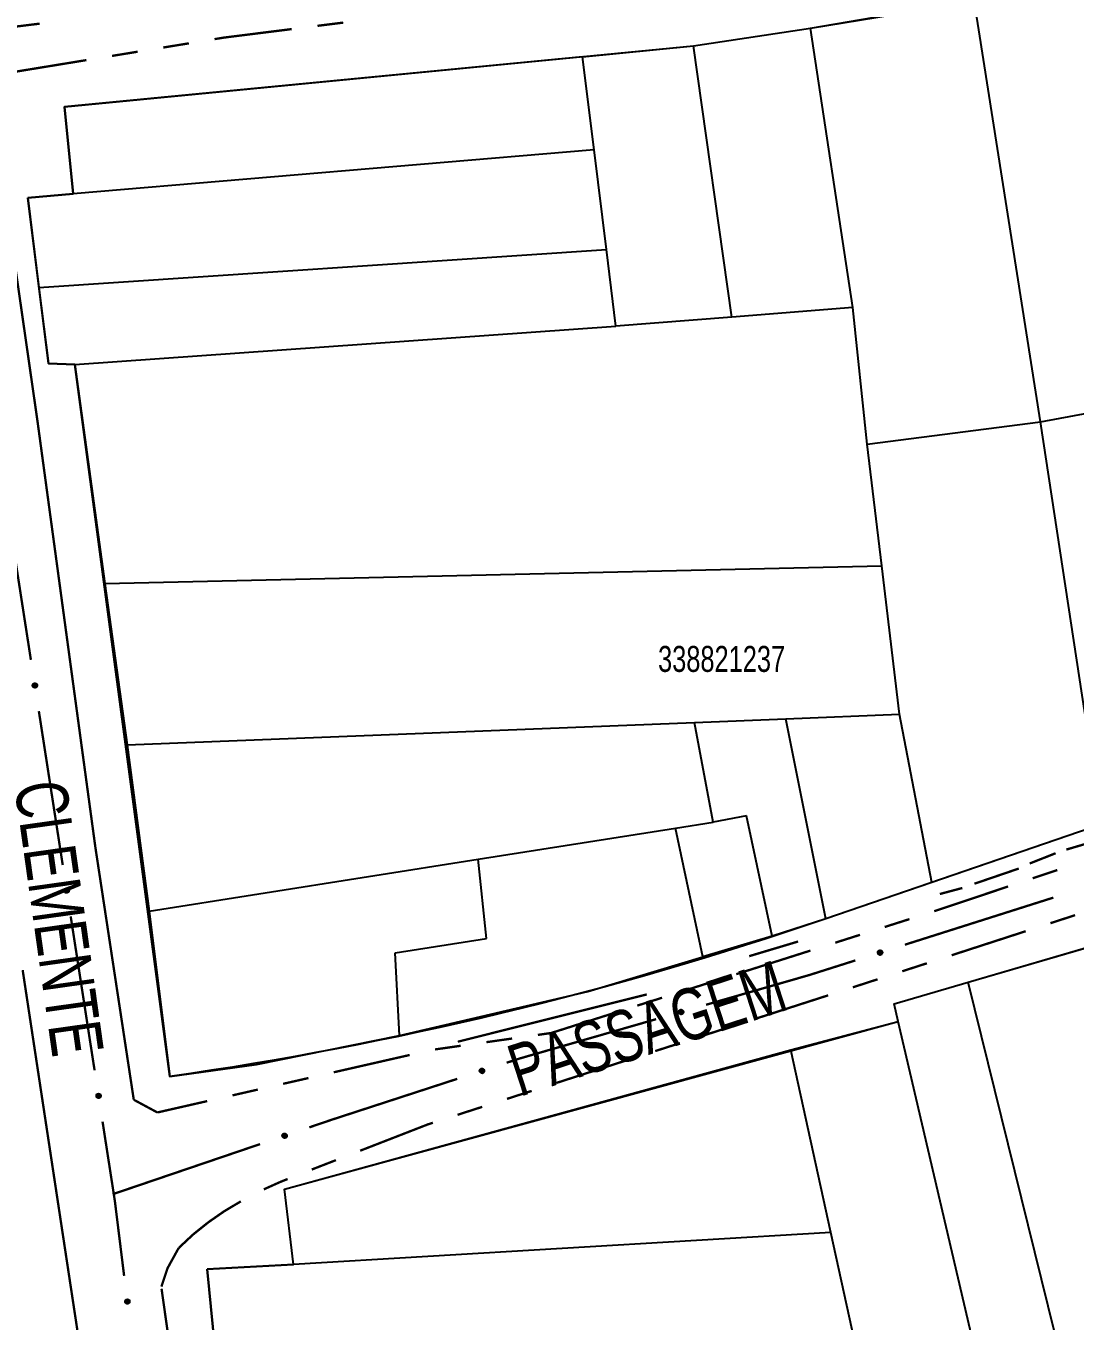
# Model space of a CAD drawing. Extents: x 203614 to 206284, y 4847494 to 4848495.
# Drawn here: x 204175.2 to 204256, y 4847738.9 to 4847838.7 of the extents above; entities that cross this region are included whole.
import ezdxf

# ---------------------------------------------------------------- set-up
doc = ezdxf.new("R2010")
doc.units = 0
doc.header["$LTSCALE"] = 1.5
doc.header["$MEASUREMENT"] = 0
doc.linetypes.add('PHANTOMX2', pattern=[5, 2.5, -0.5, 0.5, -0.5, 0.5, -0.5])
for name, color, linetype in [('CD-MALHA-LOTES', 40, 'CONTINUOUS'), ('CD_TXT_QUADRA', 7, 'CONTINUOUS'), ('HD-VALAS-DRENOS', 170, 'CONTINUOUS'), ('RU-QUADRAS', 210, 'CONTINUOUS'), ('SV-EIXO-RUA-N-PAV', 6, 'CONTINUOUS'), ('SV-EIXO-RUA-PAV', 20, 'CONTINUOUS'), ('SV-RUA-NAO-PAV-S-GUIA-C-GUIA', 7, 'PHANTOMX2'), ('SV-RUA-PAVIM-S-GUIA-C-GUIA', 7, 'CONTINUOUS'), ('SV-TXT-RUA-N-PAV-S-GUIA-C-GUIA', 7, 'CONTINUOUS'), ('SV-TXT-RUA-PAV-S-GUIA-C-GUIA', 7, 'CONTINUOUS')]:
    doc.layers.add(name, color=color, linetype=linetype)
doc.styles.add('ARIAL', font='ARIAL.TTF')

msp = doc.modelspace()

# ---------------------------------------------------------------- linework, layer by layer
at = {"layer": 'CD-MALHA-LOTES', "flags": 128}
for points in [[(204235.64, 4847838.51), (204248.23, 4847840.66)], [(204253.35, 4847808.18), (204248.23, 4847840.66)], [(204226.63, 4847837.14), (204235.64, 4847838.51)], [(204238.89, 4847816.99), (204235.64, 4847838.51)], [(204218.08, 4847836.3), (204226.63, 4847837.14)], [(204229.58, 4847816.25), (204226.63, 4847837.14)], [(204218.08, 4847836.3), (204178.17, 4847832.45)], [(204218.96, 4847829.13), (204218.08, 4847836.3)], [(204178.17, 4847832.45), (204178.84, 4847825.74)], [(204218.96, 4847829.13), (204178.84, 4847825.74)], [(204219.91, 4847821.45), (204218.96, 4847829.13)], [(204178.84, 4847825.74), (204175.35, 4847825.45)], [(204175.35, 4847825.45), (204176.19, 4847818.52)], [(204176.19, 4847818.52), (204219.91, 4847821.45)], [(204220.64, 4847815.55), (204219.91, 4847821.45)], [(204176.19, 4847818.52), (204176.93, 4847812.68)], [(204238.89, 4847816.99), (204229.58, 4847816.25)], [(204240, 4847806.47), (204238.89, 4847816.99)], [(204229.58, 4847816.25), (204220.64, 4847815.55)], [(204178.97, 4847812.6), (204220.64, 4847815.55)], [(204176.93, 4847812.68), (204178.97, 4847812.6)], [(204178.97, 4847812.6), (204181.26, 4847795.74)], [(204253.35, 4847808.18), (204258.17, 4847809.07)], [(204240, 4847806.47), (204253.35, 4847808.18)], [(204258.07, 4847777.19), (204253.35, 4847808.18)], [(204241.12, 4847797.09), (204240, 4847806.47)], [(204181.26, 4847795.74), (204241.12, 4847797.09)], [(204242.49, 4847785.66), (204241.12, 4847797.09)], [(204181.26, 4847795.74), (204183, 4847783.31)], [(204183, 4847783.31), (204226.71, 4847785.03)], [(204226.71, 4847785.03), (204233.74, 4847785.31)], [(204228.14, 4847777.35), (204226.71, 4847785.03)], [(204233.74, 4847785.31), (204242.49, 4847785.66)], [(204236.82, 4847769.9), (204233.74, 4847785.31)], [(204244.97, 4847772.7), (204242.49, 4847785.66)], [(204183, 4847783.31), (204184.68, 4847770.5)], [(204225.23, 4847776.88), (204228.14, 4847777.35)], [(204230.7, 4847777.84), (204228.14, 4847777.35)], [(204232.67, 4847768.57), (204230.7, 4847777.84)], [(204258.07, 4847777.19), (204244.97, 4847772.7)], [(204210.02, 4847774.49), (204225.23, 4847776.88)], [(204227.33, 4847766.97), (204225.23, 4847776.88)], [(204184.68, 4847770.5), (204210.02, 4847774.49)], [(204210.68, 4847768.39), (204210.02, 4847774.49)], [(204244.97, 4847772.7), (204236.82, 4847769.9)], [(204184.68, 4847770.5), (204186.28, 4847757.75)], [(204236.82, 4847769.9), (204232.67, 4847768.57)], [(204203.64, 4847767.27), (204210.68, 4847768.39)], [(204232.67, 4847768.57), (204227.33, 4847766.97)], [(204203.98, 4847760.91), (204203.64, 4847767.27)], [(204203.98, 4847760.91), (204218.47, 4847764.31), (204227.33, 4847766.97)], [(204247.79, 4847765.01), (204256.69, 4847767.62)], [(204242.09, 4847763.34), (204247.79, 4847765.01)], [(204255.48, 4847733.83), (204247.79, 4847765.01)], [(204242.38, 4847762), (204242.09, 4847763.34)], [(204234.13, 4847759.8), (204242.38, 4847762)], [(204249.32, 4847732.34), (204242.38, 4847762)], [(204186.28, 4847757.75), (204192.96, 4847758.67), (204203.98, 4847760.91)], [(204195.11, 4847749.08), (204234.13, 4847759.8)], [(204237.21, 4847745.73), (204234.13, 4847759.8)], [(204195.81, 4847743.28), (204195.11, 4847749.08)], [(204237.21, 4847745.73), (204195.81, 4847743.28)], [(204239.25, 4847736.36), (204237.21, 4847745.73)], [(204195.81, 4847743.28), (204189.16, 4847742.9)], [(204189.16, 4847742.9), (204190.03, 4847734.03)]]:
    msp.add_lwpolyline(points, dxfattribs=at)
at = {"layer": 'HD-VALAS-DRENOS', "const_width": 0.18, "flags": 128}
for points in [[(204257.77, 4847775.95), (204255.34, 4847775.23)], [(204254.52, 4847774.95), (204252.52, 4847774.16)], [(204251.68, 4847773.77), (204248.26, 4847772.6)], [(204247.33, 4847772.27), (204245.6, 4847771.81)], [(204234.68, 4847768.15), (204230.91, 4847767.02)], [(204223.02, 4847764.07), (204208.46, 4847760.43)]]:
    msp.add_lwpolyline(points, dxfattribs=at)
at = {"layer": 'RU-QUADRAS', "color": 6, "linetype": 'Continuous'}
msp.add_lwpolyline([(204175.35, 4847825.45), (204178.84, 4847825.74), (204178.17, 4847832.45), (204226.63, 4847837.14), (204235.64, 4847838.51), (204258.27, 4847842.23), (204258.01, 4847843.66), (204293.08, 4847848.15), (204292.6, 4847850.87), (204298.67, 4847851.53), (204301.62, 4847832.16), (204303.82, 4847832.47), (204302.51, 4847842.34), (204301.73, 4847842.22), (204300.45, 4847850.55), (204318.1, 4847853.19), (204323.84, 4847804.4), (204258.07, 4847777.19), (204236.82, 4847769.9, -0.047367339), (204186.28, 4847757.75), (204178.97, 4847812.6), (204176.93, 4847812.68)], format="xyb", close=True, dxfattribs=at)
msp.add_lwpolyline([(204189.16, 4847742.9), (204195.81, 4847743.28), (204195.11, 4847749.08), (204242.38, 4847762), (204242.09, 4847763.34), (204268.04, 4847770.96), (204275.25, 4847747.7), (204283.22, 4847710.37), (204247.93, 4847695.44), (204205.06, 4847689.36), (204201.77, 4847703.46), (204196.45, 4847702.52), (204194.32, 4847716.94), (204195.22, 4847717.14), (204193.2, 4847734.18), (204190.03, 4847734.03)], close=True, dxfattribs=at)
at = {"layer": 'SV-EIXO-RUA-N-PAV', "const_width": 0.18, "flags": 128}
for points in [[(204167.85, 4847837.82), (204176.24614, 4847838.856608)], [(204242.902229, 4847767.902114), (204254.340585, 4847771.530339)], [(204235.55, 4847765.57), (204239.089444, 4847766.692705)], [(204227.587224, 4847763.27552), (204235.274448, 4847765.4906)], [(204235.274448, 4847765.4906), (204235.55, 4847765.57)], [(204213.27, 4847759.15), (204223.743612, 4847762.16798)], [(204212.223866, 4847758.809214), (204213.174689, 4847759.118952)], [(204213.174689, 4847759.118952), (204213.27, 4847759.15)], [(204198.75, 4847754.42), (204208.420578, 4847757.570264)], [(204197.018145, 4847753.831088), (204197.964904, 4847754.15303)], [(204197.964904, 4847754.15303), (204198.75, 4847754.42)], [(204181.87, 4847748.68), (204193.231109, 4847752.543316)]]:
    msp.add_lwpolyline(points, dxfattribs=at)
at = {"layer": 'SV-EIXO-RUA-N-PAV', "flags": 128}
for points in [[(204240.825598, 4847767.358896), (204240.847489, 4847767.402631), (204240.875246, 4847767.435744), (204240.906346, 4847767.456698), (204240.938657, 4847767.468048), (204240.97302, 4847767.475937), (204241.00942, 4847767.476247), (204241.049896, 4847767.467642), (204241.093923, 4847767.445991), (204241.125974, 4847767.415326), (204241.148149, 4847767.385935), (204241.161924, 4847767.352925), (204241.169028, 4847767.319415), (204241.1681, 4847767.281594), (204241.15898, 4847767.240661), (204241.136137, 4847767.196917), (204241.108701, 4847767.164641), (204241.078088, 4847767.145163), (204241.044814, 4847767.131524), (204241.009635, 4847767.123891), (204240.973903, 4847767.123792), (204240.932706, 4847767.13305), (204240.889829, 4847767.156168), (204240.857325, 4847767.183164), (204240.837423, 4847767.213496), (204240.824733, 4847767.246556), (204240.816401, 4847767.280926), (204240.814566, 4847767.317503), (204240.825598, 4847767.358896)], [(204225.496875, 4847762.787744), (204225.519922, 4847762.830881), (204225.548551, 4847762.863244), (204225.580197, 4847762.883363), (204225.612798, 4847762.893849), (204225.647359, 4847762.900821), (204225.683754, 4847762.900163), (204225.723987, 4847762.890484), (204225.767423, 4847762.867669), (204225.798647, 4847762.836163), (204225.820032, 4847762.806192), (204225.832924, 4847762.772827), (204225.839134, 4847762.73914), (204225.8372, 4847762.701357), (204225.826994, 4847762.660681), (204225.802995, 4847762.61756), (204225.77471, 4847762.586025), (204225.743589, 4847762.567369), (204225.709965, 4847762.55462), (204225.674596, 4847762.547926), (204225.638873, 4847762.548778), (204225.597937, 4847762.559128), (204225.55569, 4847762.583379), (204225.523916, 4847762.61123), (204225.504828, 4847762.642081), (204225.493022, 4847762.675467), (204225.485608, 4847762.710046), (204225.484747, 4847762.746659), (204225.496875, 4847762.787744)], [(204210.151512, 4847758.249903), (204210.173063, 4847758.293807), (204210.200562, 4847758.327134), (204210.231499, 4847758.348329), (204210.263721, 4847758.359929), (204210.298021, 4847758.368085), (204210.334418, 4847758.368677), (204210.374959, 4847758.360387), (204210.419153, 4847758.339077), (204210.451442, 4847758.308662), (204210.473843, 4847758.279444), (204210.487874, 4847758.246542), (204210.495238, 4847758.213088), (204210.494604, 4847758.175261), (204210.485801, 4847758.134258), (204210.463298, 4847758.090338), (204210.436114, 4847758.05785), (204210.405652, 4847758.038136), (204210.372485, 4847758.024239), (204210.337367, 4847758.016333), (204210.301636, 4847758.015957), (204210.260368, 4847758.024895), (204210.217314, 4847758.04768), (204210.184602, 4847758.074423), (204210.164465, 4847758.104599), (204210.151519, 4847758.13756), (204210.142921, 4847758.171864), (204210.140802, 4847758.208426), (204210.151512, 4847758.249903)], [(204194.953156, 4847753.245164), (204194.974141, 4847753.289342), (204195.00121, 4847753.32302), (204195.031871, 4847753.344611), (204195.063941, 4847753.356625), (204195.098134, 4847753.365221), (204195.13452, 4847753.366281), (204195.175164, 4847753.358513), (204195.219629, 4847753.337774), (204195.252306, 4847753.307777), (204195.275081, 4847753.278849), (204195.289534, 4847753.24613), (204195.297328, 4847753.212774), (204195.29718, 4847753.174942), (204195.288906, 4847753.133829), (204195.26697, 4847753.089623), (204195.240205, 4847753.056788), (204195.21, 4847753.036684), (204195.177015, 4847753.022362), (204195.142001, 4847753.014004), (204195.106278, 4847753.013169), (204195.064899, 4847753.021575), (204195.021555, 4847753.043804), (204194.988501, 4847753.070124), (204194.967977, 4847753.100039), (204194.954609, 4847753.132831), (204194.94557, 4847753.167022), (204194.942981, 4847753.203553), (204194.953156, 4847753.245164)]]:
    msp.add_lwpolyline(points, close=True, dxfattribs=at)
for points in [[(204240.814566, 4847767.317503), (204241.093923, 4847767.445991)], [(204240.816401, 4847767.280926), (204241.125974, 4847767.415326)], [(204240.820035, 4847767.30051), (204241.105446, 4847767.429693)], [(204240.821427, 4847767.336739), (204241.069119, 4847767.453958)], [(204240.823846, 4847767.265931), (204241.131781, 4847767.400826)], [(204240.824733, 4847767.246556), (204241.148149, 4847767.385935)], [(204240.825598, 4847767.358896), (204241.049896, 4847767.467642)], [(204240.833685, 4847767.2304), (204241.15415, 4847767.366408)], [(204240.837423, 4847767.213496), (204241.161924, 4847767.352925)], [(204240.83849, 4847767.382234), (204241.022736, 4847767.469307)], [(204240.847489, 4847767.402631), (204241.00942, 4847767.476247)], [(204240.850915, 4847767.198646), (204241.162751, 4847767.33478)], [(204240.857325, 4847767.183164), (204241.169028, 4847767.319415)], [(204240.86323, 4847767.421575), (204240.98308, 4847767.472475)], [(204240.875246, 4847767.435744), (204240.97302, 4847767.475937)], [(204240.875949, 4847767.169367), (204241.164373, 4847767.298074)], [(204240.889829, 4847767.156168), (204241.1681, 4847767.281594)], [(204240.914465, 4847767.147228), (204241.160793, 4847767.259719)], [(204240.932706, 4847767.13305), (204241.15898, 4847767.240661)], [(204240.957834, 4847767.132354), (204241.140304, 4847767.216)], [(204240.973903, 4847767.123792), (204241.136137, 4847767.196917)], [(204240.995714, 4847767.12576), (204241.116451, 4847767.178372)], [(204241.009635, 4847767.123891), (204241.108701, 4847767.164641)], [(204225.484747, 4847762.746659), (204225.767423, 4847762.867669)], [(204225.485608, 4847762.710046), (204225.798647, 4847762.836163)], [(204225.489762, 4847762.729526), (204225.778508, 4847762.85107)], [(204225.492117, 4847762.765706), (204225.742839, 4847762.876293)], [(204225.492651, 4847762.694858), (204225.804065, 4847762.821513)], [(204225.493022, 4847762.675467), (204225.820032, 4847762.806192)], [(204225.496875, 4847762.787744), (204225.723987, 4847762.890484)], [(204225.501541, 4847762.659079), (204225.825511, 4847762.786512)], [(204225.504828, 4847762.642081), (204225.832924, 4847762.772827)], [(204225.510384, 4847762.810731), (204225.696881, 4847762.892871)], [(204225.51792, 4847762.626877), (204225.833268, 4847762.754666)], [(204225.519922, 4847762.830881), (204225.683754, 4847762.900163)], [(204225.523916, 4847762.61123), (204225.839134, 4847762.73914)], [(204225.536162, 4847762.8494), (204225.657323, 4847762.897093)], [(204225.542166, 4847762.596943), (204225.833913, 4847762.717931)], [(204225.548551, 4847762.863244), (204225.647359, 4847762.900821)], [(204225.55569, 4847762.583379), (204225.8372, 4847762.701357)], [(204225.58008, 4847762.573786), (204225.829313, 4847762.679684)], [(204225.597937, 4847762.559128), (204225.826994, 4847762.660681)], [(204225.623038, 4847762.557764), (204225.807668, 4847762.636526)], [(204225.638873, 4847762.548778), (204225.802995, 4847762.61756)], [(204225.660729, 4847762.550164), (204225.782823, 4847762.599546)], [(204225.674596, 4847762.547926), (204225.77471, 4847762.586025)], [(204210.140802, 4847758.208426), (204210.419153, 4847758.339077)], [(204210.142921, 4847758.171864), (204210.451442, 4847758.308662)], [(204210.146402, 4847758.191476), (204210.430802, 4847758.322869)], [(204210.147513, 4847758.227715), (204210.394288, 4847758.346852)], [(204210.150481, 4847758.156927), (204210.45736, 4847758.294208)], [(204210.151512, 4847758.249903), (204210.374959, 4847758.360387)], [(204210.151519, 4847758.13756), (204210.473843, 4847758.279444)], [(204210.160595, 4847758.121474), (204210.479996, 4847758.259964)], [(204210.164222, 4847758.273341), (204210.347787, 4847758.361841)], [(204210.164465, 4847758.104599), (204210.487874, 4847758.246542)], [(204210.173063, 4847758.293807), (204210.334418, 4847758.368677)], [(204210.178071, 4847758.089855), (204210.488842, 4847758.228403)], [(204210.184602, 4847758.074423), (204210.495238, 4847758.213088)], [(204210.188657, 4847758.312873), (204210.308108, 4847758.364701)], [(204210.200562, 4847758.327134), (204210.298021, 4847758.368085)], [(204210.203332, 4847758.060771), (204210.490749, 4847758.191712)], [(204210.217314, 4847758.04768), (204210.494604, 4847758.175261)], [(204210.242018, 4847758.038931), (204210.487466, 4847758.15333)], [(204210.260368, 4847758.024895), (204210.485801, 4847758.134258)], [(204210.285501, 4847758.024394), (204210.467317, 4847758.109454)], [(204210.301636, 4847758.015957), (204210.463298, 4847758.090338)], [(204210.323431, 4847758.018094), (204210.443757, 4847758.071642)], [(204210.337367, 4847758.016333), (204210.436114, 4847758.05785)], [(204194.942981, 4847753.203553), (204195.219629, 4847753.337774)], [(204194.94557, 4847753.167022), (204195.252306, 4847753.307777)], [(204194.948799, 4847753.186676), (204195.231485, 4847753.321717)], [(204194.949444, 4847753.222927), (204195.194666, 4847753.345228)], [(204194.953156, 4847753.245164), (204195.175164, 4847753.358513)], [(204194.953322, 4847753.152183), (204195.25841, 4847753.2934)], [(204194.954609, 4847753.132831), (204195.275081, 4847753.278849)], [(204194.963892, 4847753.116863), (204195.281484, 4847753.25945)], [(204194.965565, 4847753.268764), (204195.147976, 4847753.359618)], [(204194.967977, 4847753.100039), (204195.289534, 4847753.24613)], [(204194.974141, 4847753.289342), (204195.13452, 4847753.366281)], [(204194.981773, 4847753.085471), (204195.290736, 4847753.228006)], [(204194.988501, 4847753.070124), (204195.297328, 4847753.212774)], [(204194.989489, 4847753.308607), (204195.108263, 4847753.361967)], [(204195.00121, 4847753.32302), (204195.098134, 4847753.365221)], [(204195.007405, 4847753.056714), (204195.293114, 4847753.191342)], [(204195.021555, 4847753.043804), (204195.29718, 4847753.174942)], [(204195.046369, 4847753.035374), (204195.290325, 4847753.152921)], [(204195.064899, 4847753.021575), (204195.288906, 4847753.133829)], [(204195.090036, 4847753.021398), (204195.270742, 4847753.108789)], [(204195.106278, 4847753.013169), (204195.26697, 4847753.089623)], [(204195.128044, 4847753.015586), (204195.247671, 4847753.070677)], [(204195.142001, 4847753.014004), (204195.240205, 4847753.056788)]]:
    msp.add_lwpolyline(points, dxfattribs=at)
at = {"layer": 'SV-EIXO-RUA-PAV', "const_width": 0.18, "flags": 128}
for points in [[(204173.733485, 4847801.706921), (204175.573666, 4847789.848855)], [(204176.187059, 4847785.896166), (204178.02724, 4847774.0381)], [(204178.640633, 4847770.085411), (204180.480814, 4847758.227345)], [(204181.094208, 4847754.274656), (204182.014298, 4847748.345623)], [(204182.014298, 4847748.345623), (204182.04, 4847748.18)], [(204182.04, 4847748.18), (204182.756947, 4847742.391839)]]:
    msp.add_lwpolyline(points, dxfattribs=at)
at = {"layer": 'SV-EIXO-RUA-PAV', "flags": 128}
for points in [[(204175.967108, 4847788.031372), (204176.006991, 4847788.003063), (204176.035479, 4847787.970578), (204176.051442, 4847787.936644), (204176.057728, 4847787.90298), (204176.060281, 4847787.867816), (204176.055033, 4847787.831795), (204176.040352, 4847787.793106), (204176.012235, 4847787.752899), (204175.977039, 4847787.725902), (204175.944608, 4847787.708473), (204175.909882, 4847787.699896), (204175.87568, 4847787.697989), (204175.838444, 4847787.704678), (204175.799382, 4847787.719938), (204175.759636, 4847787.749189), (204175.731925, 4847787.781229), (204175.717347, 4847787.814456), (204175.708946, 4847787.849422), (204175.70677, 4847787.885353), (204175.712126, 4847787.920682), (204175.727562, 4847787.959984), (204175.756952, 4847787.99883), (204175.788592, 4847788.026834), (204175.821606, 4847788.041874), (204175.856216, 4847788.04937), (204175.891455, 4847788.052359), (204175.927883, 4847788.048591), (204175.967108, 4847788.031372)], [(204178.420682, 4847772.220617), (204178.460565, 4847772.192308), (204178.489053, 4847772.159823), (204178.505016, 4847772.125889), (204178.511303, 4847772.092225), (204178.513855, 4847772.057061), (204178.508607, 4847772.02104), (204178.493926, 4847771.982351), (204178.465809, 4847771.942144), (204178.430613, 4847771.915147), (204178.398182, 4847771.897718), (204178.363456, 4847771.889141), (204178.329254, 4847771.887234), (204178.292018, 4847771.893923), (204178.252956, 4847771.909183), (204178.21321, 4847771.938434), (204178.185499, 4847771.970474), (204178.170922, 4847772.003701), (204178.16252, 4847772.038667), (204178.160345, 4847772.074598), (204178.1657, 4847772.109927), (204178.181136, 4847772.149229), (204178.210527, 4847772.188075), (204178.242167, 4847772.216079), (204178.275181, 4847772.231119), (204178.30979, 4847772.238615), (204178.345029, 4847772.241604), (204178.381458, 4847772.237836), (204178.420682, 4847772.220617)], [(204180.874256, 4847756.409862), (204180.914139, 4847756.381553), (204180.942628, 4847756.349068), (204180.95859, 4847756.315134), (204180.964877, 4847756.28147), (204180.967429, 4847756.246306), (204180.962181, 4847756.210285), (204180.9475, 4847756.171596), (204180.919383, 4847756.131389), (204180.884187, 4847756.104392), (204180.851756, 4847756.086963), (204180.817031, 4847756.078386), (204180.782829, 4847756.076479), (204180.745592, 4847756.083168), (204180.70653, 4847756.098428), (204180.666785, 4847756.127679), (204180.639074, 4847756.159719), (204180.624496, 4847756.192946), (204180.616095, 4847756.227912), (204180.613919, 4847756.263843), (204180.619274, 4847756.299172), (204180.63471, 4847756.338474), (204180.664101, 4847756.37732), (204180.695741, 4847756.405324), (204180.728755, 4847756.420364), (204180.763365, 4847756.42786), (204180.798603, 4847756.430849), (204180.835032, 4847756.427081), (204180.874256, 4847756.409862)], [(204183.094381, 4847740.563129), (204183.133376, 4847740.533609), (204183.160853, 4847740.500263), (204183.175766, 4847740.465856), (204183.181015, 4847740.432014), (204183.182487, 4847740.396788), (204183.176135, 4847740.360945), (204183.160272, 4847740.322726), (204183.130934, 4847740.283401), (204183.094925, 4847740.257498), (204183.061974, 4847740.241073), (204183.027002, 4847740.233567), (204182.992757, 4847740.232711), (204182.955744, 4847740.240541), (204182.917169, 4847740.256994), (204182.87834, 4847740.287452), (204182.851627, 4847740.320327), (204182.838076, 4847740.353987), (204182.830753, 4847740.389194), (204182.829682, 4847740.425175), (204182.83612, 4847740.460323), (204182.852755, 4847740.499132), (204182.883325, 4847740.537057), (204182.915811, 4847740.564076), (204182.949271, 4847740.578095), (204182.984095, 4847740.584524), (204183.019408, 4847740.58643), (204183.055704, 4847740.581544), (204183.094381, 4847740.563129)]]:
    msp.add_lwpolyline(points, close=True, dxfattribs=at)
for points in [[(204175.712126, 4847787.920682), (204175.759636, 4847787.749189)], [(204175.72304, 4847787.935256), (204175.777861, 4847787.742159)], [(204175.727562, 4847787.959984), (204175.799382, 4847787.719938)], [(204175.744358, 4847787.975847), (204175.817941, 4847787.715238)], [(204175.756952, 4847787.99883), (204175.838444, 4847787.704678)], [(204175.772115, 4847788.010534), (204175.8553, 4847787.705846)], [(204175.788592, 4847788.026834), (204175.87568, 4847787.697989)], [(204175.804872, 4847788.030806), (204175.891823, 4847787.701848)], [(204175.821606, 4847788.041874), (204175.909882, 4847787.699896)], [(204175.838883, 4847788.042989), (204175.924393, 4847787.705521)], [(204175.856216, 4847788.04937), (204175.944608, 4847787.708473)], [(204175.875499, 4847788.04729), (204175.961822, 4847787.722377)], [(204175.891455, 4847788.052359), (204175.977039, 4847787.725902)], [(204175.910255, 4847788.045779), (204175.994369, 4847787.743998)], [(204175.927883, 4847788.048591), (204176.012235, 4847787.752899)], [(204175.945848, 4847788.038875), (204176.023894, 4847787.776197)], [(204175.967108, 4847788.031372), (204176.040352, 4847787.793106)], [(204175.988206, 4847788.01507), (204176.046142, 4847787.819694)], [(204176.006991, 4847788.003063), (204176.055033, 4847787.831795)], [(204176.023311, 4847787.984615), (204176.055324, 4847787.858402)], [(204176.035479, 4847787.970578), (204176.060281, 4847787.867816)], [(204175.70677, 4847787.885353), (204175.731925, 4847787.781229)], [(204175.710742, 4847787.898826), (204175.744313, 4847787.771474)], [(204178.160345, 4847772.074598), (204178.185499, 4847771.970474)], [(204178.164316, 4847772.088071), (204178.197888, 4847771.960719)], [(204178.1657, 4847772.109927), (204178.21321, 4847771.938434)], [(204178.176614, 4847772.124501), (204178.231435, 4847771.931404)], [(204178.181136, 4847772.149229), (204178.252956, 4847771.909183)], [(204178.197932, 4847772.165092), (204178.271515, 4847771.904483)], [(204178.210527, 4847772.188075), (204178.292018, 4847771.893923)], [(204178.22569, 4847772.199779), (204178.308874, 4847771.895091)], [(204178.242167, 4847772.216079), (204178.329254, 4847771.887234)], [(204178.258446, 4847772.220051), (204178.345397, 4847771.891093)], [(204178.275181, 4847772.231119), (204178.363456, 4847771.889141)], [(204178.292458, 4847772.232234), (204178.377968, 4847771.894766)], [(204178.30979, 4847772.238615), (204178.398182, 4847771.897718)], [(204178.329073, 4847772.236535), (204178.415397, 4847771.911622)], [(204178.345029, 4847772.241604), (204178.430613, 4847771.915147)], [(204178.363829, 4847772.235024), (204178.447944, 4847771.933243)], [(204178.381458, 4847772.237836), (204178.465809, 4847771.942144)], [(204178.399422, 4847772.22812), (204178.477468, 4847771.965442)], [(204178.420682, 4847772.220617), (204178.493926, 4847771.982351)], [(204178.44178, 4847772.204315), (204178.499716, 4847772.008939)], [(204178.460565, 4847772.192308), (204178.508607, 4847772.02104)], [(204178.476885, 4847772.17386), (204178.508899, 4847772.047647)], [(204178.489053, 4847772.159823), (204178.513855, 4847772.057061)], [(204180.613919, 4847756.263843), (204180.639074, 4847756.159719)], [(204180.61789, 4847756.277316), (204180.651462, 4847756.149964)], [(204180.619274, 4847756.299172), (204180.666785, 4847756.127679)], [(204180.630188, 4847756.313746), (204180.685009, 4847756.120649)], [(204180.63471, 4847756.338474), (204180.70653, 4847756.098428)], [(204180.651506, 4847756.354337), (204180.725089, 4847756.093728)], [(204180.664101, 4847756.37732), (204180.745592, 4847756.083168)], [(204180.679264, 4847756.389024), (204180.762449, 4847756.084336)], [(204180.695741, 4847756.405324), (204180.782829, 4847756.076479)], [(204180.71202, 4847756.409296), (204180.798971, 4847756.080338)], [(204180.728755, 4847756.420364), (204180.817031, 4847756.078386)], [(204180.746032, 4847756.421479), (204180.831542, 4847756.084011)], [(204180.763365, 4847756.42786), (204180.851756, 4847756.086963)], [(204180.782647, 4847756.42578), (204180.868971, 4847756.100867)], [(204180.798603, 4847756.430849), (204180.884187, 4847756.104392)], [(204180.817403, 4847756.424269), (204180.901518, 4847756.122488)], [(204180.835032, 4847756.427081), (204180.919383, 4847756.131389)], [(204180.852996, 4847756.417365), (204180.931042, 4847756.154687)], [(204180.874256, 4847756.409862), (204180.9475, 4847756.171596)], [(204180.895354, 4847756.39356), (204180.95329, 4847756.198184)], [(204180.914139, 4847756.381553), (204180.962181, 4847756.210285)], [(204180.930459, 4847756.363105), (204180.962473, 4847756.236892)], [(204180.942628, 4847756.349068), (204180.967429, 4847756.246306)], [(204182.829682, 4847740.425175), (204182.851627, 4847740.320327)], [(204182.834065, 4847740.43852), (204182.863709, 4847740.310197)], [(204182.83612, 4847740.460323), (204182.87834, 4847740.287452)], [(204182.847476, 4847740.474555), (204182.89634, 4847740.279865)], [(204182.852755, 4847740.499132), (204182.917169, 4847740.256994)], [(204182.870031, 4847740.514472), (204182.935574, 4847740.251725)], [(204182.883325, 4847740.537057), (204182.955744, 4847740.240541)], [(204182.898841, 4847740.54829), (204182.972628, 4847740.241191)], [(204182.915811, 4847740.564076), (204182.992757, 4847740.232711)], [(204182.932204, 4847740.567547), (204183.009011, 4847740.236073)], [(204182.949271, 4847740.578095), (204183.027002, 4847740.233567)], [(204182.966574, 4847740.578678), (204183.041678, 4847740.238744)], [(204182.984095, 4847740.584524), (204183.061974, 4847740.241073)], [(204183.003304, 4847740.581853), (204183.079608, 4847740.254442)], [(204183.019408, 4847740.58643), (204183.094925, 4847740.257498)], [(204183.037997, 4847740.579276), (204183.112803, 4847740.275053)], [(204183.055704, 4847740.581544), (204183.130934, 4847740.283401)], [(204183.073361, 4847740.571281), (204183.143303, 4847740.30633)], [(204183.094381, 4847740.563129), (204183.160272, 4847740.322726)], [(204183.114968, 4847740.546186), (204183.166876, 4847740.349123)], [(204183.133376, 4847740.533609), (204183.176135, 4847740.360945)], [(204183.149121, 4847740.514668), (204183.177244, 4847740.387531)], [(204183.160853, 4847740.500263), (204183.182487, 4847740.396788)]]:
    msp.add_lwpolyline(points, dxfattribs=at)
at = {"layer": 'SV-RUA-NAO-PAV-S-GUIA-C-GUIA', "const_width": 0.18, "flags": 128}
for points in [[(204197.653719, 4847838.687911), (204199.638107, 4847838.937318)], [(204189.719993, 4847837.663818), (204190.43, 4847837.78)], [(204190.43, 4847837.78), (204195.669331, 4847838.438503)], [(204185.772495, 4847837.017863), (204187.746244, 4847837.34084)], [(204173.93, 4847835.08), (204179.851247, 4847836.048932)], [(204181.824997, 4847836.371909), (204183.798746, 4847836.694886)], [(204252.749638, 4847773.021793), (204254.646113, 4847773.656916)], [(204245.163737, 4847770.481298), (204250.853163, 4847772.386669)], [(204241.351831, 4847769.269137), (204243.257869, 4847769.874957)], [(204254.116356, 4847769.561316), (204256.018659, 4847770.178764)], [(204246.507142, 4847767.091524), (204252.214052, 4847768.943868)], [(204237.539754, 4847768.057497), (204239.445792, 4847768.663317)], [(204229.915601, 4847765.634216), (204235.633716, 4847767.451677)], [(204242.702536, 4847765.856628), (204244.604839, 4847766.474076)], [(204226.103524, 4847764.422576), (204228.009563, 4847765.028396)], [(204238.897929, 4847764.621732), (204240.800232, 4847765.23918)], [(204236.043927, 4847763.697251), (204236.89, 4847763.97)], [(204236.89, 4847763.97), (204236.995626, 4847764.004284)], [(204222.291448, 4847763.210935), (204224.197486, 4847763.816755)], [(204231.285092, 4847762.163143), (204236.043927, 4847763.697251)], [(204215.65, 4847761.1), (204220.38541, 4847762.605115)], [(204214.628992, 4847760.95574), (204215.619157, 4847761.095643)], [(204215.619157, 4847761.095643), (204215.65, 4847761.1)], [(204227.478024, 4847760.935856), (204229.381558, 4847761.549499)], [(204206.70767, 4847759.836516), (204208.688, 4847760.116322)], [(204210.668331, 4847760.396128), (204212.648661, 4847760.675934)], [(204223.670956, 4847759.708569), (204225.57449, 4847760.322213)], [(204198.904676, 4847758.075), (204204.754768, 4847759.407827)], [(204216.056819, 4847757.253996), (204221.767422, 4847759.094926)], [(204195.004615, 4847757.186448), (204196.954646, 4847757.630724)], [(204183.5, 4847755.96), (204185.260942, 4847755.0118)], [(204191.104554, 4847756.297896), (204193.054585, 4847756.742172)], [(204212.249751, 4847756.026709), (204214.153285, 4847756.640353)], [(204185.260942, 4847755.0118), (204185.32, 4847754.98)], [(204185.32, 4847754.98), (204189.154524, 4847755.85362)], [(204185.32, 4847754.98), (204185.3201, 4847754.9801)], [(204208.442683, 4847754.799423), (204210.346217, 4847755.413066)], [(204205.599667, 4847753.844376), (204206.18, 4847754.07)], [(204206.18, 4847754.07), (204206.539149, 4847754.185779)], [(204200.939477, 4847752.032572), (204205.599667, 4847753.844376)], [(204197.211325, 4847750.583129), (204199.075401, 4847751.307851)], [(204193.515712, 4847749.055383), (204194.427531, 4847749.465975)], [(204194.427531, 4847749.465975), (204194.752486, 4847749.612302)], [(204194.752486, 4847749.612302), (204195.349002, 4847749.853993)], [(204190.463269, 4847747.367199), (204191.743683, 4847748.129874)], [(204189.231351, 4847746.510816), (204190.044796, 4847747.076292)], [(204190.044796, 4847747.076292), (204190.463269, 4847747.367199)], [(204188.060694, 4847745.570029), (204189.22409, 4847746.504981)], [(204189.22409, 4847746.504981), (204189.231351, 4847746.510816)], [(204186.96, 4847744.54), (204187.690157, 4847745.22328)], [(204187.690157, 4847745.22328), (204188.060694, 4847745.570029)]]:
    msp.add_lwpolyline(points, dxfattribs=at)
at = {"layer": 'SV-RUA-PAVIM-S-GUIA-C-GUIA', "const_width": 0.18, "flags": 128}
for points in [[(204172.57, 4847832.65), (204176.08, 4847808.25)], [(204176.08, 4847808.25), (204180.54, 4847775.42)], [(204180.54, 4847775.42), (204183.5, 4847755.96)], [(204174.94, 4847765.95), (204179.81, 4847733.89)], [(204186.96, 4847744.54), (204186.11, 4847743), (204185.625975, 4847741.565503)], [(204185.64, 4847741.4), (204188.84, 4847718.83)]]:
    msp.add_lwpolyline(points, dxfattribs=at)

# ---------------------------------------------------------------- texts
at = {"layer": 'CD_TXT_QUADRA', "style": 'ARIAL', "width": 0.7}
msp.add_text('338821237', height=2, dxfattribs=at).set_placement((204223.89, 4847788.92))
at = {"layer": 'SV-TXT-RUA-N-PAV-S-GUIA-C-GUIA', "style": 'ARIAL', "width": 0.7}
msp.add_text('PASSAGEM', height=4, rotation=18, dxfattribs=at).set_placement((204213.22, 4847756.17))
at = {"layer": 'SV-TXT-RUA-PAV-S-GUIA-C-GUIA', "style": 'ARIAL', "width": 0.7}
msp.add_text('CLEMENTE', height=4, rotation=278, dxfattribs=at).set_placement((204174.29, 4847780.22))

doc.saveas('drawing.dxf')
